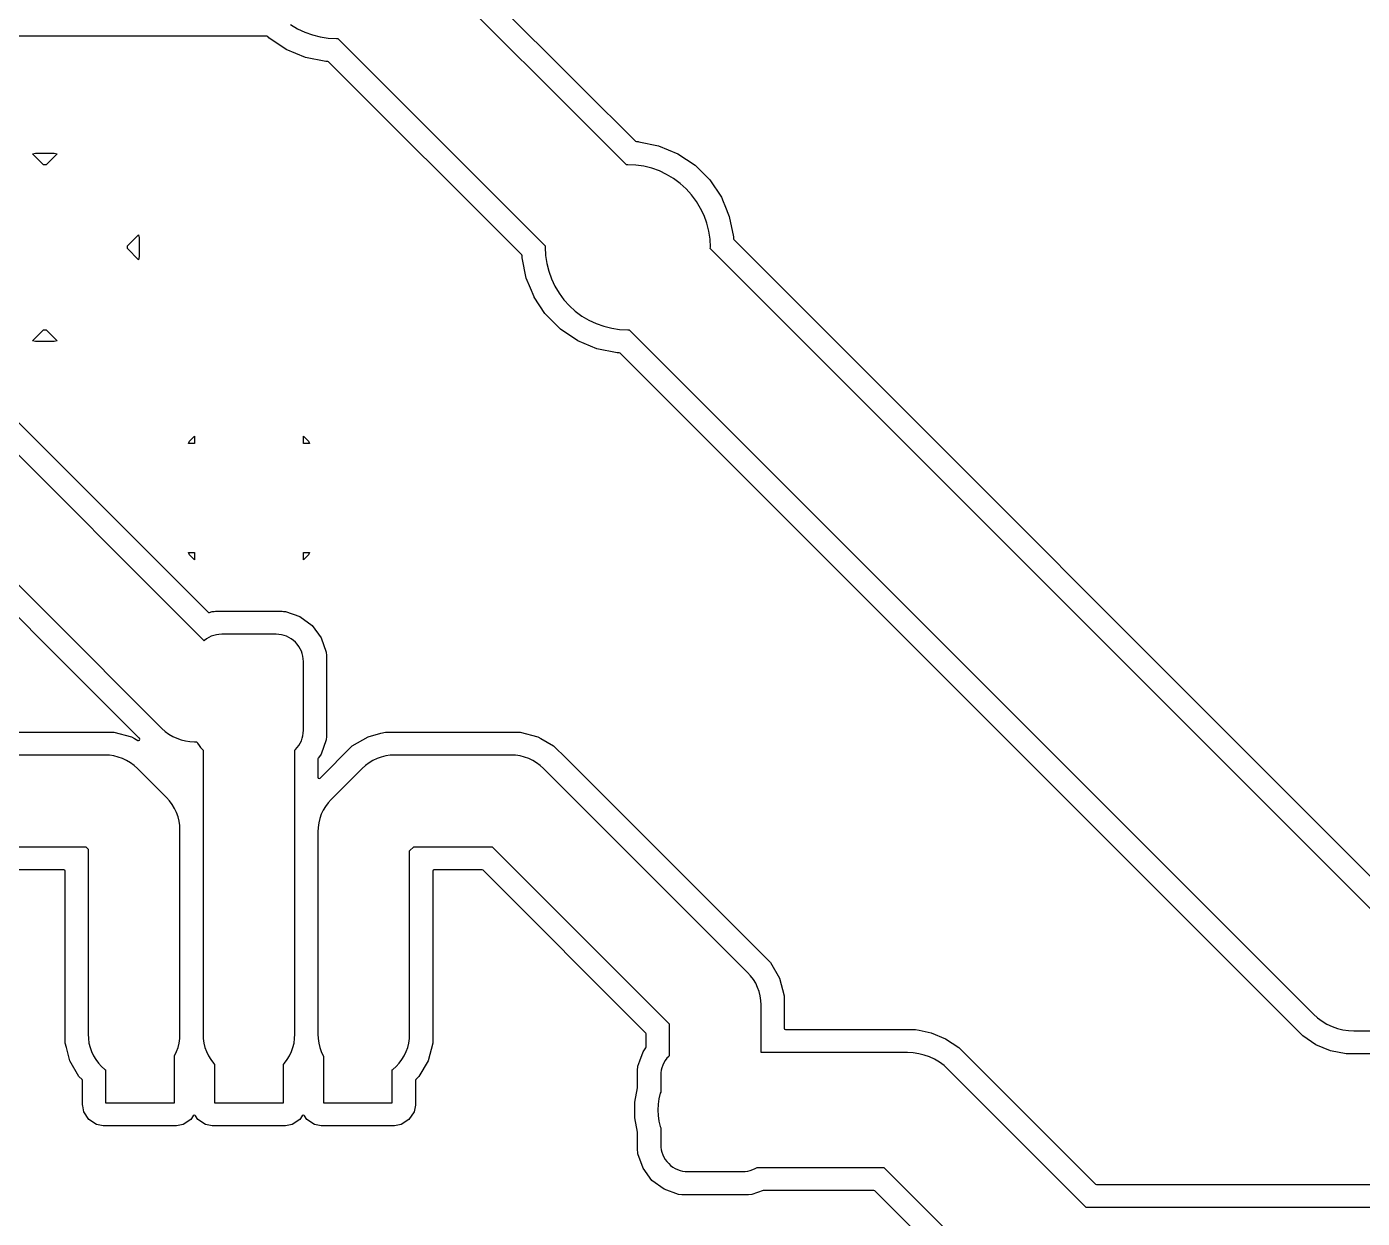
# Model space of a CAD drawing. Header units: metres. Extents: x 44.9 to 117.2, y -105.5 to -49.4.
# Drawn here: x 68.17 to 79.81, y -82.12 to -71.74 of the extents above; entities that cross this region are included whole.
import ezdxf

# ---------------------------------------------------------------- set-up
doc = ezdxf.new("R2010")
doc.units = ezdxf.units.M

msp = doc.modelspace()

# ---------------------------------------------------------------- linework, layer by layer
for points in [[(79.943, -79.49), (74.125, -73.672), (74.125, -73.672), (74.125, -73.672), (74.125, -73.672), (74.125, -73.672), (74.125, -73.672), (74.125, -73.672), (74.125, -73.672), (74.125, -73.672), (74.125, -73.672), (74.125, -73.672), (74.125, -73.672), (74.125, -73.672), (74.125, -73.672), (74.125, -73.672), (74.125, -73.672), (74.125, -73.672), (74.125, -73.672), (74.126, -73.66), (74.123, -73.589), (74.112, -73.52), (74.095, -73.451), (74.071, -73.384), (74.041, -73.321), (74.005, -73.26), (73.963, -73.203), (73.915, -73.151), (73.863, -73.103), (73.806, -73.061), (73.745, -73.025), (73.682, -72.995), (73.615, -72.971), (73.615, -72.971), (73.546, -72.954), (73.477, -72.943), (73.406, -72.94), (73.394, -72.941), (73.394, -72.941), (73.394, -72.941), (73.394, -72.941), (73.394, -72.941), (73.394, -72.941), (73.394, -72.941), (73.394, -72.941), (73.394, -72.941), (73.394, -72.941), (73.394, -72.941), (73.394, -72.941), (73.394, -72.941), (73.394, -72.941), (73.394, -72.941), (73.394, -72.941), (73.394, -72.941), (73.394, -72.941), (71.585, -71.132)], [(72.193, -71.456), (73.013, -72.276), (73.473, -72.736), (73.481, -72.739), (73.497, -72.739), (73.497, -72.739), (73.497, -72.739), (73.497, -72.739), (73.497, -72.739), (73.497, -72.739), (73.502, -72.74), (73.674, -72.775), (73.674, -72.775), (73.674, -72.775), (73.674, -72.775), (73.674, -72.775), (73.674, -72.775), (73.674, -72.775), (73.674, -72.775), (73.842, -72.844), (73.842, -72.844), (73.842, -72.844), (73.842, -72.844), (73.842, -72.844), (73.842, -72.844), (73.993, -72.945), (73.993, -72.945), (73.993, -72.945), (73.993, -72.945), (73.993, -72.945), (73.993, -72.945), (73.993, -72.945), (73.993, -72.945), (74.121, -73.073), (74.121, -73.073), (74.121, -73.073), (74.121, -73.073), (74.121, -73.073), (74.121, -73.073), (74.222, -73.224), (74.222, -73.224), (74.222, -73.224), (74.222, -73.224), (74.222, -73.224), (74.222, -73.224), (74.237, -73.26), (74.251, -73.295), (74.252, -73.296), (74.291, -73.392), (74.291, -73.392), (74.291, -73.392), (74.291, -73.392), (74.291, -73.392), (74.291, -73.392), (74.291, -73.392), (74.291, -73.392), (74.291, -73.392), (74.327, -73.569), (74.327, -73.569), (74.327, -73.569), (74.327, -73.569), (74.327, -73.569), (74.327, -73.569), (74.327, -73.585), (74.33, -73.593), (80.023, -79.286)], [(80.744, -80.691), (79.667, -80.691), (79.667, -80.691), (79.667, -80.691), (79.667, -80.691), (79.667, -80.691), (79.667, -80.691), (79.532, -80.664), (79.532, -80.664), (79.532, -80.664), (79.532, -80.664), (79.532, -80.664), (79.532, -80.664), (79.404, -80.611), (79.404, -80.611), (79.404, -80.611), (79.404, -80.611), (79.404, -80.611), (79.404, -80.611), (79.289, -80.534), (79.289, -80.534), (79.289, -80.534), (79.289, -80.534), (79.289, -80.534), (79.289, -80.534), (73.339, -74.584), (73.331, -74.581), (73.315, -74.581), (73.315, -74.581), (73.315, -74.581), (73.315, -74.581), (73.315, -74.581), (73.315, -74.581), (73.137, -74.545), (73.137, -74.545), (73.137, -74.545), (73.137, -74.545), (73.137, -74.545), (73.137, -74.545), (72.97, -74.476), (72.97, -74.476), (72.97, -74.476), (72.97, -74.476), (72.97, -74.476), (72.97, -74.476), (72.819, -74.375), (72.819, -74.375), (72.819, -74.375), (72.819, -74.375), (72.819, -74.375), (72.819, -74.375), (72.691, -74.247), (72.691, -74.247), (72.691, -74.247), (72.691, -74.247), (72.691, -74.247), (72.691, -74.247), (72.684, -74.236), (72.59, -74.096), (72.59, -74.096), (72.59, -74.096), (72.59, -74.096), (72.59, -74.096), (72.59, -74.096), (72.589, -74.093), (72.557, -74.017), (72.521, -73.928), (72.521, -73.928), (72.521, -73.928), (72.521, -73.928), (72.521, -73.928), (72.521, -73.928), (72.521, -73.928), (72.521, -73.928), (72.521, -73.928), (72.485, -73.751), (72.485, -73.751), (72.485, -73.751), (72.485, -73.751), (72.485, -73.751), (72.485, -73.751), (72.485, -73.735), (72.482, -73.727), (70.799, -72.044), (70.791, -72.041), (70.775, -72.041), (70.775, -72.041), (70.775, -72.041), (70.775, -72.041), (70.775, -72.041), (70.775, -72.041), (70.597, -72.005), (70.597, -72.005), (70.597, -72.005), (70.597, -72.005), (70.597, -72.005), (70.597, -72.005), (70.43, -71.936), (70.43, -71.936), (70.43, -71.936), (70.43, -71.936), (70.43, -71.936), (70.43, -71.936), (70.279, -71.835), (70.279, -71.835), (70.279, -71.835), (70.279, -71.835), (70.279, -71.835), (70.279, -71.835), (70.279, -71.835), (70.268, -71.824), (70.26, -71.821), (63.287, -71.821)], [(70.466, -71.719), (70.527, -71.755), (70.59, -71.785), (70.657, -71.809), (70.657, -71.809), (70.726, -71.826), (70.795, -71.837), (70.866, -71.84), (70.878, -71.839), (70.878, -71.839), (70.878, -71.839), (70.878, -71.839), (70.878, -71.839), (70.878, -71.839), (70.878, -71.839), (70.878, -71.839), (70.878, -71.839), (70.878, -71.839), (70.878, -71.839), (70.878, -71.839), (70.878, -71.839), (70.878, -71.839), (70.878, -71.839), (70.878, -71.839), (70.878, -71.839), (70.878, -71.839), (72.687, -73.648), (72.687, -73.648), (72.687, -73.648), (72.687, -73.648), (72.687, -73.648), (72.687, -73.648), (72.687, -73.648), (72.687, -73.648), (72.687, -73.648), (72.687, -73.648), (72.687, -73.648), (72.687, -73.648), (72.687, -73.648), (72.687, -73.648), (72.687, -73.648), (72.687, -73.648), (72.687, -73.648), (72.687, -73.648), (72.686, -73.66), (72.689, -73.731), (72.7, -73.8), (72.717, -73.869), (72.741, -73.936), (72.771, -73.999), (72.807, -74.06), (72.849, -74.117), (72.897, -74.169), (72.949, -74.217), (73.006, -74.259), (73.067, -74.295), (73.13, -74.325), (73.197, -74.349), (73.197, -74.349), (73.266, -74.366), (73.335, -74.377), (73.406, -74.38), (73.418, -74.379), (73.418, -74.379), (73.418, -74.379), (73.418, -74.379), (73.418, -74.379), (73.418, -74.379), (73.418, -74.379), (73.418, -74.379), (73.418, -74.379), (73.418, -74.379), (73.418, -74.379), (73.418, -74.379), (73.418, -74.379), (73.418, -74.379), (73.418, -74.379), (73.418, -74.379), (73.418, -74.379), (73.418, -74.379), (79.382, -80.344), (79.419, -80.377), (79.458, -80.406), (79.5, -80.431), (79.545, -80.452), (79.591, -80.469), (79.591, -80.469), (79.638, -80.481), (79.687, -80.488), (79.736, -80.49), (80.848, -80.49)], [(68.338, -72.941), (68.326, -72.94), (68.314, -72.941), (68.314, -72.941), (68.314, -72.941), (68.314, -72.941), (68.314, -72.941), (68.314, -72.941), (68.314, -72.941), (68.314, -72.941), (68.314, -72.941), (68.314, -72.941), (68.314, -72.941), (68.314, -72.941), (68.314, -72.941), (68.314, -72.941), (68.314, -72.941), (68.314, -72.941), (68.314, -72.941), (68.314, -72.941), (68.218, -72.845), (68.218, -72.845), (68.218, -72.845), (68.218, -72.845), (68.218, -72.845), (68.218, -72.845), (68.218, -72.845), (68.218, -72.845), (68.218, -72.845), (68.218, -72.845), (68.218, -72.845), (68.218, -72.845), (68.218, -72.845), (68.218, -72.845), (68.218, -72.845), (68.218, -72.845), (68.218, -72.845), (68.218, -72.845), (68.218, -72.845), (68.218, -72.845), (68.218, -72.845), (68.218, -72.845), (68.218, -72.845), (68.218, -72.845), (68.218, -72.845), (68.218, -72.845), (68.218, -72.845), (68.218, -72.845), (68.218, -72.845), (68.218, -72.845), (68.218, -72.845), (68.218, -72.845), (68.218, -72.845), (68.218, -72.845), (68.218, -72.845), (68.218, -72.845), (68.218, -72.845), (68.218, -72.845), (68.218, -72.845), (68.218, -72.845), (68.218, -72.845), (68.218, -72.845), (68.218, -72.845), (68.218, -72.845), (68.218, -72.845), (68.218, -72.845), (68.245, -72.84), (68.245, -72.84), (68.245, -72.84), (68.245, -72.84), (68.245, -72.84), (68.245, -72.84), (68.407, -72.84), (68.407, -72.84), (68.407, -72.84), (68.407, -72.84), (68.407, -72.84), (68.407, -72.84), (68.434, -72.845), (68.434, -72.845), (68.434, -72.845), (68.434, -72.845), (68.434, -72.845), (68.434, -72.845), (68.434, -72.845), (68.434, -72.845), (68.434, -72.845), (68.434, -72.845), (68.434, -72.845), (68.434, -72.845), (68.434, -72.845), (68.434, -72.845), (68.434, -72.845), (68.434, -72.845), (68.434, -72.845), (68.434, -72.845), (68.434, -72.845), (68.434, -72.845), (68.434, -72.845), (68.434, -72.845), (68.434, -72.845), (68.434, -72.845), (68.434, -72.845), (68.434, -72.845), (68.434, -72.845), (68.434, -72.845), (68.434, -72.845), (68.434, -72.845), (68.434, -72.845), (68.434, -72.845), (68.434, -72.845), (68.434, -72.845), (68.434, -72.845), (68.434, -72.845), (68.434, -72.845), (68.434, -72.845), (68.434, -72.845), (68.434, -72.845), (68.434, -72.845), (68.434, -72.845), (68.434, -72.845), (68.434, -72.845), (68.434, -72.845), (68.434, -72.845), (68.338, -72.941), (68.338, -72.941), (68.338, -72.941), (68.338, -72.941), (68.338, -72.941), (68.338, -72.941), (68.338, -72.941), (68.338, -72.941), (68.338, -72.941), (68.338, -72.941), (68.338, -72.941), (68.338, -72.941), (68.338, -72.941), (68.338, -72.941), (68.338, -72.941), (68.338, -72.941), (68.338, -72.941), (68.338, -72.941)], [(69.045, -73.672), (69.046, -73.66), (69.045, -73.648), (69.045, -73.648), (69.045, -73.648), (69.045, -73.648), (69.045, -73.648), (69.045, -73.648), (69.045, -73.648), (69.045, -73.648), (69.045, -73.648), (69.045, -73.648), (69.045, -73.648), (69.045, -73.648), (69.045, -73.648), (69.045, -73.648), (69.045, -73.648), (69.045, -73.648), (69.045, -73.648), (69.045, -73.648), (69.141, -73.552), (69.141, -73.552), (69.141, -73.552), (69.141, -73.552), (69.141, -73.552), (69.141, -73.552), (69.141, -73.552), (69.141, -73.552), (69.141, -73.552), (69.141, -73.552), (69.141, -73.552), (69.141, -73.552), (69.141, -73.552), (69.141, -73.552), (69.141, -73.552), (69.141, -73.552), (69.141, -73.552), (69.141, -73.552), (69.141, -73.552), (69.141, -73.552), (69.141, -73.552), (69.141, -73.552), (69.141, -73.552), (69.141, -73.552), (69.141, -73.552), (69.141, -73.552), (69.141, -73.552), (69.141, -73.552), (69.141, -73.552), (69.141, -73.552), (69.141, -73.552), (69.141, -73.552), (69.141, -73.552), (69.141, -73.552), (69.141, -73.552), (69.141, -73.552), (69.141, -73.552), (69.141, -73.552), (69.141, -73.552), (69.141, -73.552), (69.141, -73.552), (69.141, -73.552), (69.141, -73.552), (69.141, -73.552), (69.141, -73.552), (69.141, -73.552), (69.146, -73.579), (69.146, -73.579), (69.146, -73.579), (69.146, -73.579), (69.146, -73.579), (69.146, -73.579), (69.146, -73.741), (69.146, -73.741), (69.146, -73.741), (69.146, -73.741), (69.146, -73.741), (69.146, -73.741), (69.141, -73.768), (69.141, -73.768), (69.141, -73.768), (69.141, -73.768), (69.141, -73.768), (69.141, -73.768), (69.141, -73.768), (69.141, -73.768), (69.141, -73.768), (69.141, -73.768), (69.141, -73.768), (69.141, -73.768), (69.141, -73.768), (69.141, -73.768), (69.141, -73.768), (69.141, -73.768), (69.141, -73.768), (69.141, -73.768), (69.141, -73.768), (69.141, -73.768), (69.141, -73.768), (69.141, -73.768), (69.141, -73.768), (69.141, -73.768), (69.141, -73.768), (69.141, -73.768), (69.141, -73.768), (69.141, -73.768), (69.141, -73.768), (69.141, -73.768), (69.141, -73.768), (69.141, -73.768), (69.141, -73.768), (69.141, -73.768), (69.141, -73.768), (69.141, -73.768), (69.141, -73.768), (69.141, -73.768), (69.141, -73.768), (69.141, -73.768), (69.141, -73.768), (69.141, -73.768), (69.141, -73.768), (69.141, -73.768), (69.141, -73.768), (69.141, -73.768), (69.045, -73.672), (69.045, -73.672), (69.045, -73.672), (69.045, -73.672), (69.045, -73.672), (69.045, -73.672), (69.045, -73.672), (69.045, -73.672), (69.045, -73.672), (69.045, -73.672), (69.045, -73.672), (69.045, -73.672), (69.045, -73.672), (69.045, -73.672), (69.045, -73.672), (69.045, -73.672), (69.045, -73.672), (69.045, -73.672)], [(68.314, -74.379), (68.326, -74.38), (68.338, -74.379), (68.338, -74.379), (68.338, -74.379), (68.338, -74.379), (68.338, -74.379), (68.338, -74.379), (68.338, -74.379), (68.338, -74.379), (68.338, -74.379), (68.338, -74.379), (68.338, -74.379), (68.338, -74.379), (68.338, -74.379), (68.338, -74.379), (68.338, -74.379), (68.338, -74.379), (68.338, -74.379), (68.338, -74.379), (68.434, -74.475), (68.434, -74.475), (68.434, -74.475), (68.434, -74.475), (68.434, -74.475), (68.434, -74.475), (68.434, -74.475), (68.434, -74.475), (68.434, -74.475), (68.434, -74.475), (68.434, -74.475), (68.434, -74.475), (68.434, -74.475), (68.434, -74.475), (68.434, -74.475), (68.434, -74.475), (68.434, -74.475), (68.434, -74.475), (68.434, -74.475), (68.434, -74.475), (68.434, -74.475), (68.434, -74.475), (68.434, -74.475), (68.434, -74.475), (68.434, -74.475), (68.434, -74.475), (68.434, -74.475), (68.434, -74.475), (68.434, -74.475), (68.434, -74.475), (68.434, -74.475), (68.434, -74.475), (68.434, -74.475), (68.434, -74.475), (68.434, -74.475), (68.434, -74.475), (68.434, -74.475), (68.434, -74.475), (68.434, -74.475), (68.434, -74.475), (68.434, -74.475), (68.434, -74.475), (68.434, -74.475), (68.434, -74.475), (68.434, -74.475), (68.434, -74.475), (68.407, -74.48), (68.407, -74.48), (68.407, -74.48), (68.407, -74.48), (68.407, -74.48), (68.407, -74.48), (68.245, -74.48), (68.245, -74.48), (68.245, -74.48), (68.245, -74.48), (68.245, -74.48), (68.245, -74.48), (68.218, -74.475), (68.218, -74.475), (68.218, -74.475), (68.218, -74.475), (68.218, -74.475), (68.218, -74.475), (68.218, -74.475), (68.218, -74.475), (68.218, -74.475), (68.218, -74.475), (68.218, -74.475), (68.218, -74.475), (68.218, -74.475), (68.218, -74.475), (68.218, -74.475), (68.218, -74.475), (68.218, -74.475), (68.218, -74.475), (68.218, -74.475), (68.218, -74.475), (68.218, -74.475), (68.218, -74.475), (68.218, -74.475), (68.218, -74.475), (68.218, -74.475), (68.218, -74.475), (68.218, -74.475), (68.218, -74.475), (68.218, -74.475), (68.218, -74.475), (68.218, -74.475), (68.218, -74.475), (68.218, -74.475), (68.218, -74.475), (68.218, -74.475), (68.218, -74.475), (68.218, -74.475), (68.218, -74.475), (68.218, -74.475), (68.218, -74.475), (68.218, -74.475), (68.218, -74.475), (68.218, -74.475), (68.218, -74.475), (68.218, -74.475), (68.218, -74.475), (68.314, -74.379), (68.314, -74.379), (68.314, -74.379), (68.314, -74.379), (68.314, -74.379), (68.314, -74.379), (68.314, -74.379), (68.314, -74.379), (68.314, -74.379), (68.314, -74.379), (68.314, -74.379), (68.314, -74.379), (68.314, -74.379), (68.314, -74.379), (68.314, -74.379), (68.314, -74.379), (68.314, -74.379), (68.314, -74.379)], [(67.977, -75.069), (69.228, -76.321), (69.749, -76.841), (69.752, -76.843), (69.76, -76.844), (69.784, -76.835), (69.784, -76.835), (69.784, -76.835), (69.784, -76.835), (69.784, -76.835), (69.784, -76.835), (69.784, -76.835), (69.784, -76.835), (69.784, -76.835), (69.784, -76.835), (69.784, -76.835), (69.784, -76.835), (69.784, -76.835), (69.784, -76.835), (69.784, -76.835), (69.784, -76.835), (69.784, -76.835), (69.784, -76.835), (69.784, -76.835), (69.784, -76.835), (69.8, -76.834), (69.814, -76.832), (69.814, -76.832), (69.814, -76.832), (69.814, -76.832), (70.394, -76.832), (70.394, -76.832), (70.394, -76.832), (70.394, -76.832), (70.406, -76.834), (70.424, -76.835), (70.424, -76.835), (70.424, -76.835), (70.424, -76.835), (70.424, -76.835), (70.424, -76.835), (70.548, -76.879), (70.548, -76.879), (70.548, -76.879), (70.548, -76.879), (70.548, -76.879), (70.548, -76.879), (70.548, -76.879), (70.548, -76.879), (70.655, -76.957), (70.655, -76.957), (70.655, -76.957), (70.655, -76.957), (70.655, -76.957), (70.655, -76.957), (70.655, -76.957), (70.655, -76.957), (70.733, -77.064), (70.733, -77.064), (70.733, -77.064), (70.733, -77.064), (70.733, -77.064), (70.733, -77.064), (70.733, -77.064), (70.733, -77.064), (70.777, -77.188), (70.777, -77.188), (70.777, -77.188), (70.777, -77.188), (70.777, -77.188), (70.777, -77.188), (70.78, -77.218), (70.78, -77.218), (70.78, -77.218), (70.78, -77.218), (70.78, -77.923), (70.78, -77.923), (70.78, -77.923), (70.78, -77.923), (70.777, -77.953), (70.777, -77.953), (70.777, -77.953), (70.777, -77.953), (70.777, -77.953), (70.777, -77.953), (70.733, -78.077), (70.733, -78.077), (70.733, -78.077), (70.733, -78.077), (70.733, -78.077), (70.733, -78.077), (70.733, -78.077), (70.733, -78.077), (70.71, -78.109), (70.707, -78.113), (70.705, -78.12), (70.705, -78.278), (70.708, -78.287), (70.716, -78.29), (70.724, -78.287), (71.005, -78.005), (71.005, -78.005), (71.005, -78.005), (71.005, -78.005), (71.005, -78.005), (71.005, -78.005), (71.005, -78.005), (71.005, -78.005), (71.142, -77.926), (71.142, -77.926), (71.142, -77.926), (71.142, -77.926), (71.142, -77.926), (71.142, -77.926), (71.142, -77.926), (71.142, -77.926), (71.254, -77.896), (71.295, -77.885), (71.295, -77.885), (71.295, -77.885), (71.295, -77.885), (71.295, -77.885), (71.295, -77.885), (71.295, -77.885), (71.295, -77.885), (72.31, -77.885), (72.31, -77.885), (72.31, -77.885), (72.31, -77.885), (72.31, -77.885), (72.469, -77.885), (72.469, -77.885), (72.469, -77.885), (72.469, -77.885), (72.469, -77.885), (72.469, -77.885), (72.469, -77.885), (72.469, -77.885), (72.622, -77.926), (72.622, -77.926), (72.622, -77.926), (72.622, -77.926), (72.622, -77.926), (72.622, -77.926), (72.622, -77.926), (72.622, -77.926), (72.622, -77.926), (72.622, -77.926), (72.622, -77.926), (72.622, -77.926), (72.622, -77.926), (72.622, -77.926), (72.622, -77.926), (72.622, -77.926), (72.622, -77.926), (72.622, -77.926), (72.622, -77.926), (72.622, -77.926), (72.622, -77.926), (72.622, -77.926), (72.622, -77.926), (72.622, -77.926), (72.622, -77.926), (72.622, -77.926), (72.622, -77.926), (72.622, -77.926), (72.622, -77.926), (72.622, -77.926), (72.622, -77.926), (72.622, -77.926), (72.622, -77.926), (72.622, -77.926), (72.622, -77.926), (72.622, -77.926), (72.622, -77.926), (72.622, -77.926), (72.622, -77.926), (72.622, -77.926), (72.622, -77.926), (72.622, -77.926), (72.622, -77.926), (72.622, -77.926), (72.622, -77.926), (72.622, -77.926), (72.622, -77.926), (72.622, -77.926), (72.622, -77.926), (72.622, -77.926), (72.622, -77.926), (72.622, -77.926), (72.622, -77.926), (72.622, -77.926), (72.622, -77.926), (72.622, -77.926), (72.622, -77.926), (72.622, -77.926), (72.622, -77.926), (72.622, -77.926), (72.622, -77.926), (72.648, -77.942), (72.759, -78.005), (72.759, -78.005), (72.759, -78.005), (72.759, -78.005), (72.759, -78.005), (72.759, -78.005), (72.759, -78.005), (72.759, -78.005), (72.871, -78.117), (72.871, -78.117), (72.871, -78.117), (72.871, -78.117), (72.871, -78.117), (72.871, -78.117), (72.871, -78.117), (72.871, -78.117), (72.871, -78.117), (74.649, -79.895), (74.649, -79.895), (74.649, -79.895), (74.649, -79.895), (74.649, -79.895), (74.649, -79.895), (74.649, -79.895), (74.649, -79.895), (74.728, -80.032), (74.728, -80.032), (74.728, -80.032), (74.728, -80.032), (74.728, -80.032), (74.728, -80.032), (74.728, -80.032), (74.728, -80.032), (74.769, -80.185), (74.769, -80.185), (74.769, -80.185), (74.769, -80.185), (74.769, -80.185), (74.769, -80.185), (74.769, -80.185), (74.769, -80.185), (74.769, -80.344), (74.769, -80.344), (74.769, -80.344), (74.769, -80.344), (74.769, -80.344), (74.769, -80.467), (74.772, -80.476), (74.78, -80.479), (75.914, -80.479), (75.914, -80.479), (75.914, -80.479), (75.914, -80.479), (75.914, -80.479), (75.914, -80.479), (75.946, -80.485), (76.05, -80.506), (76.05, -80.506), (76.05, -80.506), (76.05, -80.506), (76.05, -80.506), (76.05, -80.506), (76.177, -80.559), (76.177, -80.559), (76.177, -80.559), (76.177, -80.559), (76.177, -80.559), (76.177, -80.559), (76.292, -80.635), (76.292, -80.635), (76.292, -80.635), (76.292, -80.635), (76.292, -80.635), (76.292, -80.635), (76.292, -80.635), (76.292, -80.635), (76.697, -81.04), (77.049, -81.392), (77.483, -81.826), (77.491, -81.829), (80.744, -81.829)], [(67.331, -75.838), (69.346, -77.853), (69.375, -77.88), (69.407, -77.903), (69.44, -77.923), (69.476, -77.94), (69.513, -77.953), (69.513, -77.953), (69.551, -77.963), (69.59, -77.969), (69.629, -77.971), (69.651, -77.971), (69.651, -77.971), (69.651, -77.971), (69.651, -77.971), (69.651, -77.971), (69.651, -77.971), (69.651, -77.971), (69.651, -77.971), (69.651, -77.971), (69.651, -77.971), (69.651, -77.971), (69.651, -77.971), (69.651, -77.971), (69.651, -77.971), (69.651, -77.971), (69.651, -77.971), (69.651, -77.971), (69.651, -77.971), (69.651, -77.971), (69.651, -77.971), (69.651, -77.971), (69.651, -77.971), (69.651, -77.971), (69.651, -77.971), (69.651, -77.971), (69.651, -77.971), (69.657, -77.982), (69.669, -78.002), (69.683, -78.021), (69.699, -78.038), (69.704, -78.043), (69.704, -78.043), (69.704, -78.043), (69.704, -78.043), (69.704, -78.043), (69.704, -78.043), (69.704, -78.043), (69.704, -78.043), (69.704, -78.043), (69.704, -78.043), (69.704, -78.043), (69.704, -78.043), (69.704, -78.043), (69.704, -78.043), (69.704, -78.043), (69.704, -78.043), (69.704, -78.043), (69.704, -78.043), (69.704, -80.518), (69.706, -80.557), (69.711, -80.596), (69.721, -80.634), (69.734, -80.671), (69.751, -80.707), (69.771, -80.74), (69.795, -80.772), (69.804, -80.782), (69.804, -80.782), (69.804, -80.782), (69.804, -80.782), (69.804, -80.782), (69.804, -80.782), (69.804, -80.782), (69.804, -80.782), (69.804, -80.782), (69.804, -80.782), (69.804, -80.782), (69.804, -80.782), (69.804, -80.782), (69.804, -80.782), (69.804, -80.782), (69.804, -80.782), (69.804, -80.782), (69.804, -80.782), (69.804, -81.118), (70.404, -81.118), (70.404, -80.782), (70.404, -80.782), (70.404, -80.782), (70.404, -80.782), (70.404, -80.782), (70.404, -80.782), (70.404, -80.782), (70.404, -80.782), (70.404, -80.782), (70.404, -80.782), (70.404, -80.782), (70.404, -80.782), (70.404, -80.782), (70.404, -80.782), (70.404, -80.782), (70.404, -80.782), (70.404, -80.782), (70.404, -80.782), (70.413, -80.772), (70.437, -80.74), (70.457, -80.707), (70.474, -80.671), (70.487, -80.634), (70.487, -80.634), (70.497, -80.596), (70.502, -80.557), (70.504, -80.518), (70.504, -78.043), (70.504, -78.043), (70.504, -78.043), (70.504, -78.043), (70.504, -78.043), (70.504, -78.043), (70.504, -78.043), (70.504, -78.043), (70.504, -78.043), (70.504, -78.043), (70.504, -78.043), (70.504, -78.043), (70.504, -78.043), (70.504, -78.043), (70.504, -78.043), (70.504, -78.043), (70.504, -78.043), (70.504, -78.043), (70.509, -78.038), (70.525, -78.021), (70.539, -78.002), (70.551, -77.982), (70.561, -77.961), (70.569, -77.939), (70.569, -77.939), (70.574, -77.917), (70.578, -77.894), (70.579, -77.87), (70.579, -77.271), (70.578, -77.247), (70.574, -77.224), (70.569, -77.202), (70.561, -77.18), (70.551, -77.159), (70.539, -77.139), (70.525, -77.12), (70.509, -77.103), (70.492, -77.087), (70.473, -77.073), (70.453, -77.061), (70.432, -77.051), (70.41, -77.043), (70.41, -77.043), (70.388, -77.038), (70.365, -77.034), (70.341, -77.033), (69.867, -77.033), (69.843, -77.034), (69.82, -77.038), (69.798, -77.043), (69.776, -77.051), (69.755, -77.061), (69.735, -77.073), (69.716, -77.087), (69.713, -77.089), (69.713, -77.089), (69.713, -77.089), (69.713, -77.089), (69.713, -77.089), (69.713, -77.089), (69.713, -77.089), (69.713, -77.089), (69.713, -77.089), (69.713, -77.089), (69.713, -77.089), (69.713, -77.089), (69.713, -77.089), (69.713, -77.089), (69.713, -77.089), (69.713, -77.089), (69.713, -77.089), (69.713, -77.089), (69.713, -77.089), (69.713, -77.089), (69.713, -77.089), (69.713, -77.089), (69.713, -77.089), (69.713, -77.089), (69.713, -77.089), (69.713, -77.089), (69.713, -77.089), (69.713, -77.089), (69.713, -77.089), (69.713, -77.089), (69.713, -77.089), (69.713, -77.089), (69.713, -77.089), (69.713, -77.089), (67.779, -75.155)], [(69.576, -75.371), (69.586, -75.349), (69.586, -75.349), (69.586, -75.349), (69.586, -75.349), (69.586, -75.349), (69.586, -75.349), (69.586, -75.349), (69.586, -75.349), (69.586, -75.349), (69.586, -75.349), (69.629, -75.306), (69.629, -75.306), (69.629, -75.306), (69.629, -75.306), (69.629, -75.306), (69.629, -75.306), (69.629, -75.306), (69.629, -75.306), (69.629, -75.306), (69.629, -75.306), (69.629, -75.306), (69.629, -75.306), (69.629, -75.306), (69.629, -75.306), (69.629, -75.306), (69.629, -75.306), (69.629, -75.306), (69.629, -75.306), (69.629, -75.306), (69.629, -75.306), (69.629, -75.306), (69.629, -75.306), (69.629, -75.306), (69.629, -75.306), (69.629, -75.306), (69.629, -75.306), (69.629, -75.306), (69.629, -75.306), (69.629, -75.306), (69.629, -75.306), (69.629, -75.306), (69.629, -75.306), (69.629, -75.306), (69.629, -75.306), (69.629, -75.306), (69.629, -75.306), (69.629, -75.306), (69.629, -75.306), (69.629, -75.306), (69.629, -75.306), (69.629, -75.306), (69.629, -75.306), (69.629, -75.306), (69.629, -75.306), (69.629, -75.306), (69.629, -75.306), (69.629, -75.306), (69.629, -75.306), (69.629, -75.306), (69.629, -75.306), (69.629, -75.371), (69.629, -75.371), (69.629, -75.371), (69.629, -75.371), (69.629, -75.371), (69.629, -75.371), (69.629, -75.371), (69.629, -75.371), (69.629, -75.371), (69.629, -75.371), (69.629, -75.371), (69.629, -75.371), (69.629, -75.371), (69.629, -75.371), (69.629, -75.371), (69.629, -75.371), (69.629, -75.371), (69.629, -75.371), (69.629, -75.371), (69.629, -75.371), (69.629, -75.371), (69.629, -75.371), (69.629, -75.371), (69.629, -75.371), (69.629, -75.371), (69.629, -75.371), (69.629, -75.371), (69.629, -75.371), (69.629, -75.371), (69.629, -75.371), (69.629, -75.371), (69.629, -75.371), (69.629, -75.371), (69.629, -75.371), (69.629, -75.371), (69.629, -75.371), (69.576, -75.371), (69.576, -75.371), (69.576, -75.371), (69.576, -75.371), (69.576, -75.371), (69.576, -75.371), (69.576, -75.371), (69.576, -75.371), (69.576, -75.371), (69.576, -75.371), (69.576, -75.371), (69.576, -75.371), (69.576, -75.371), (69.576, -75.371), (69.576, -75.371), (69.576, -75.371), (69.576, -75.371), (69.576, -75.371), (69.576, -75.371), (69.576, -75.371), (69.576, -75.371), (69.576, -75.371), (69.576, -75.371), (69.576, -75.371), (69.576, -75.371), (69.576, -75.371), (69.576, -75.371), (69.576, -75.371), (69.576, -75.371), (69.576, -75.371), (69.576, -75.371), (69.576, -75.371), (69.576, -75.371), (69.576, -75.371), (69.576, -75.371), (69.576, -75.371), (69.576, -75.371), (69.576, -75.371), (69.576, -75.371), (69.576, -75.371), (69.576, -75.371), (69.576, -75.371)], [(70.579, -75.371), (70.579, -75.306), (70.579, -75.306), (70.579, -75.306), (70.579, -75.306), (70.579, -75.306), (70.579, -75.306), (70.579, -75.306), (70.579, -75.306), (70.579, -75.306), (70.579, -75.306), (70.579, -75.306), (70.579, -75.306), (70.579, -75.306), (70.579, -75.306), (70.579, -75.306), (70.579, -75.306), (70.579, -75.306), (70.579, -75.306), (70.579, -75.306), (70.579, -75.306), (70.579, -75.306), (70.579, -75.306), (70.579, -75.306), (70.579, -75.306), (70.579, -75.306), (70.579, -75.306), (70.579, -75.306), (70.579, -75.306), (70.579, -75.306), (70.579, -75.306), (70.579, -75.306), (70.579, -75.306), (70.579, -75.306), (70.579, -75.306), (70.579, -75.306), (70.579, -75.306), (70.579, -75.306), (70.579, -75.306), (70.579, -75.306), (70.579, -75.306), (70.579, -75.306), (70.579, -75.306), (70.579, -75.306), (70.579, -75.306), (70.579, -75.306), (70.579, -75.306), (70.579, -75.306), (70.579, -75.306), (70.579, -75.306), (70.579, -75.306), (70.622, -75.349), (70.622, -75.349), (70.622, -75.349), (70.622, -75.349), (70.622, -75.349), (70.622, -75.349), (70.622, -75.349), (70.622, -75.349), (70.622, -75.349), (70.622, -75.349), (70.632, -75.371), (70.632, -75.371), (70.632, -75.371), (70.632, -75.371), (70.632, -75.371), (70.632, -75.371), (70.632, -75.371), (70.632, -75.371), (70.632, -75.371), (70.632, -75.371), (70.632, -75.371), (70.632, -75.371), (70.632, -75.371), (70.632, -75.371), (70.632, -75.371), (70.632, -75.371), (70.632, -75.371), (70.632, -75.371), (70.632, -75.371), (70.632, -75.371), (70.632, -75.371), (70.632, -75.371), (70.632, -75.371), (70.632, -75.371), (70.632, -75.371), (70.632, -75.371), (70.632, -75.371), (70.632, -75.371), (70.632, -75.371), (70.632, -75.371), (70.632, -75.371), (70.632, -75.371), (70.632, -75.371), (70.632, -75.371), (70.632, -75.371), (70.632, -75.371), (70.632, -75.371), (70.632, -75.371), (70.632, -75.371), (70.632, -75.371), (70.632, -75.371), (70.632, -75.371), (70.579, -75.371), (70.579, -75.371), (70.579, -75.371), (70.579, -75.371), (70.579, -75.371), (70.579, -75.371), (70.579, -75.371), (70.579, -75.371), (70.579, -75.371), (70.579, -75.371), (70.579, -75.371), (70.579, -75.371), (70.579, -75.371), (70.579, -75.371), (70.579, -75.371), (70.579, -75.371), (70.579, -75.371), (70.579, -75.371), (70.579, -75.371), (70.579, -75.371), (70.579, -75.371), (70.579, -75.371), (70.579, -75.371), (70.579, -75.371), (70.579, -75.371), (70.579, -75.371), (70.579, -75.371), (70.579, -75.371), (70.579, -75.371), (70.579, -75.371), (70.579, -75.371), (70.579, -75.371), (70.579, -75.371), (70.579, -75.371), (70.579, -75.371), (70.579, -75.371)], [(68.077, -77.885), (68.769, -77.885), (68.769, -77.885), (68.769, -77.885), (68.769, -77.885), (68.769, -77.885), (68.928, -77.885), (68.928, -77.885), (68.928, -77.885), (68.928, -77.885), (68.928, -77.885), (68.928, -77.885), (68.928, -77.885), (68.928, -77.885), (69.081, -77.926), (69.081, -77.926), (69.081, -77.926), (69.081, -77.926), (69.081, -77.926), (69.081, -77.926), (69.081, -77.926), (69.081, -77.926), (69.081, -77.926), (69.081, -77.926), (69.081, -77.926), (69.081, -77.926), (69.081, -77.926), (69.081, -77.926), (69.081, -77.926), (69.081, -77.926), (69.081, -77.926), (69.081, -77.926), (69.081, -77.926), (69.081, -77.926), (69.081, -77.926), (69.081, -77.926), (69.081, -77.926), (69.081, -77.926), (69.081, -77.926), (69.081, -77.926), (69.081, -77.926), (69.081, -77.926), (69.081, -77.926), (69.081, -77.926), (69.081, -77.926), (69.081, -77.926), (69.081, -77.926), (69.081, -77.926), (69.081, -77.926), (69.081, -77.926), (69.081, -77.926), (69.081, -77.926), (69.081, -77.926), (69.081, -77.926), (69.081, -77.926), (69.081, -77.926), (69.081, -77.926), (69.081, -77.926), (69.081, -77.926), (69.081, -77.926), (69.081, -77.926), (69.081, -77.926), (69.081, -77.926), (69.081, -77.926), (69.081, -77.926), (69.081, -77.926), (69.081, -77.926), (69.081, -77.926), (69.081, -77.926), (69.081, -77.926), (69.081, -77.926), (69.081, -77.926), (69.081, -77.926), (69.081, -77.926), (69.081, -77.926), (69.107, -77.942), (69.135, -77.958), (69.141, -77.959), (69.149, -77.956), (69.152, -77.948), (69.149, -77.94), (69.148, -77.939), (69.148, -77.939), (69.148, -77.939), (69.148, -77.939), (69.148, -77.939), (69.148, -77.939), (69.148, -77.939), (67.251, -76.042)], [(69.576, -76.321), (69.629, -76.321), (69.629, -76.321), (69.629, -76.321), (69.629, -76.321), (69.629, -76.321), (69.629, -76.321), (69.629, -76.321), (69.629, -76.321), (69.629, -76.321), (69.629, -76.321), (69.629, -76.321), (69.629, -76.321), (69.629, -76.321), (69.629, -76.321), (69.629, -76.321), (69.629, -76.321), (69.629, -76.321), (69.629, -76.321), (69.629, -76.321), (69.629, -76.321), (69.629, -76.321), (69.629, -76.321), (69.629, -76.321), (69.629, -76.321), (69.629, -76.321), (69.629, -76.321), (69.629, -76.321), (69.629, -76.321), (69.629, -76.321), (69.629, -76.321), (69.629, -76.321), (69.629, -76.321), (69.629, -76.321), (69.629, -76.321), (69.629, -76.321), (69.629, -76.321), (69.629, -76.385), (69.629, -76.385), (69.629, -76.385), (69.629, -76.385), (69.629, -76.385), (69.629, -76.385), (69.629, -76.385), (69.629, -76.385), (69.629, -76.385), (69.629, -76.385), (69.629, -76.385), (69.629, -76.385), (69.629, -76.385), (69.629, -76.385), (69.629, -76.385), (69.629, -76.385), (69.629, -76.385), (69.629, -76.385), (69.629, -76.385), (69.629, -76.385), (69.629, -76.385), (69.629, -76.385), (69.629, -76.385), (69.629, -76.385), (69.629, -76.385), (69.629, -76.385), (69.629, -76.385), (69.629, -76.385), (69.629, -76.385), (69.629, -76.385), (69.629, -76.385), (69.629, -76.385), (69.629, -76.385), (69.629, -76.385), (69.629, -76.385), (69.629, -76.385), (69.629, -76.385), (69.629, -76.385), (69.629, -76.385), (69.629, -76.385), (69.629, -76.385), (69.629, -76.385), (69.629, -76.385), (69.629, -76.385), (69.629, -76.385), (69.629, -76.385), (69.629, -76.385), (69.629, -76.385), (69.629, -76.385), (69.629, -76.385), (69.586, -76.342), (69.586, -76.342), (69.586, -76.342), (69.586, -76.342), (69.586, -76.342), (69.586, -76.342), (69.586, -76.342), (69.586, -76.342), (69.586, -76.342), (69.586, -76.342), (69.576, -76.321), (69.576, -76.321), (69.576, -76.321), (69.576, -76.321), (69.576, -76.321), (69.576, -76.321), (69.576, -76.321), (69.576, -76.321), (69.576, -76.321), (69.576, -76.321), (69.576, -76.321), (69.576, -76.321), (69.576, -76.321), (69.576, -76.321), (69.576, -76.321), (69.576, -76.321), (69.576, -76.321), (69.576, -76.321), (69.576, -76.321), (69.576, -76.321), (69.576, -76.321), (69.576, -76.321), (69.576, -76.321), (69.576, -76.321), (69.576, -76.321), (69.576, -76.321), (69.576, -76.321), (69.576, -76.321), (69.576, -76.321), (69.576, -76.321), (69.576, -76.321), (69.576, -76.321), (69.576, -76.321), (69.576, -76.321), (69.576, -76.321), (69.576, -76.321), (69.576, -76.321), (69.576, -76.321), (69.576, -76.321), (69.576, -76.321), (69.576, -76.321), (69.576, -76.321)], [(70.579, -76.321), (70.579, -76.321), (70.579, -76.321), (70.579, -76.321), (70.579, -76.321), (70.579, -76.321), (70.579, -76.321), (70.579, -76.321), (70.579, -76.321), (70.579, -76.321), (70.579, -76.321), (70.579, -76.321), (70.579, -76.321), (70.579, -76.321), (70.579, -76.321), (70.579, -76.321), (70.579, -76.321), (70.579, -76.321), (70.579, -76.321), (70.632, -76.321), (70.632, -76.321), (70.632, -76.321), (70.632, -76.321), (70.632, -76.321), (70.632, -76.321), (70.632, -76.321), (70.632, -76.321), (70.632, -76.321), (70.632, -76.321), (70.632, -76.321), (70.632, -76.321), (70.632, -76.321), (70.632, -76.321), (70.632, -76.321), (70.632, -76.321), (70.632, -76.321), (70.632, -76.321), (70.632, -76.321), (70.632, -76.321), (70.632, -76.321), (70.632, -76.321), (70.632, -76.321), (70.632, -76.321), (70.632, -76.321), (70.632, -76.321), (70.632, -76.321), (70.632, -76.321), (70.632, -76.321), (70.632, -76.321), (70.632, -76.321), (70.632, -76.321), (70.632, -76.321), (70.632, -76.321), (70.632, -76.321), (70.632, -76.321), (70.632, -76.321), (70.632, -76.321), (70.632, -76.321), (70.632, -76.321), (70.632, -76.321), (70.632, -76.321), (70.622, -76.342), (70.622, -76.342), (70.622, -76.342), (70.622, -76.342), (70.622, -76.342), (70.622, -76.342), (70.622, -76.342), (70.622, -76.342), (70.622, -76.342), (70.622, -76.342), (70.579, -76.385), (70.579, -76.385), (70.579, -76.385), (70.579, -76.385), (70.579, -76.385), (70.579, -76.385), (70.579, -76.385), (70.579, -76.385), (70.579, -76.385), (70.579, -76.385), (70.579, -76.385), (70.579, -76.385), (70.579, -76.385), (70.579, -76.385), (70.579, -76.385), (70.579, -76.385), (70.579, -76.385), (70.579, -76.385), (70.579, -76.385), (70.579, -76.385), (70.579, -76.385), (70.579, -76.385), (70.579, -76.385), (70.579, -76.385), (70.579, -76.385), (70.579, -76.385), (70.579, -76.385), (70.579, -76.385), (70.579, -76.385), (70.579, -76.385), (70.579, -76.385), (70.579, -76.385), (70.579, -76.385), (70.579, -76.385), (70.579, -76.385), (70.579, -76.385), (70.579, -76.385), (70.579, -76.385), (70.579, -76.385), (70.579, -76.385), (70.579, -76.385), (70.579, -76.385), (70.579, -76.385), (70.579, -76.385), (70.579, -76.385), (70.579, -76.385), (70.579, -76.385), (70.579, -76.385), (70.579, -76.385), (70.579, -76.385), (70.579, -76.321), (70.579, -76.321), (70.579, -76.321), (70.579, -76.321), (70.579, -76.321), (70.579, -76.321), (70.579, -76.321), (70.579, -76.321), (70.579, -76.321), (70.579, -76.321), (70.579, -76.321), (70.579, -76.321), (70.579, -76.321), (70.579, -76.321), (70.579, -76.321), (70.579, -76.321), (70.579, -76.321), (70.579, -76.321)], [(67.894, -78.886), (68.683, -78.886), (68.683, -78.886), (68.683, -78.886), (68.683, -78.886), (68.683, -78.886), (68.683, -78.886), (68.683, -78.886), (68.683, -78.886), (68.683, -78.886), (68.683, -78.886), (68.683, -78.886), (68.683, -78.886), (68.683, -78.886), (68.683, -78.886), (68.683, -78.886), (68.683, -78.886), (68.683, -78.886), (68.683, -78.886), (68.703, -78.906), (68.703, -78.906), (68.703, -78.906), (68.703, -78.906), (68.703, -78.906), (68.703, -78.906), (68.703, -78.906), (68.703, -78.906), (68.703, -78.906), (68.703, -78.906), (68.703, -78.906), (68.703, -78.906), (68.703, -78.906), (68.703, -78.906), (68.703, -78.906), (68.703, -78.906), (68.703, -78.906), (68.703, -78.906), (68.703, -80.518), (68.705, -80.557), (68.71, -80.596), (68.72, -80.634), (68.733, -80.671), (68.75, -80.707), (68.77, -80.74), (68.794, -80.772), (68.82, -80.801), (68.849, -80.827), (68.854, -80.831), (68.854, -80.831), (68.854, -80.831), (68.854, -80.831), (68.854, -80.831), (68.854, -80.831), (68.854, -80.831), (68.854, -80.831), (68.854, -80.831), (68.854, -80.831), (68.854, -80.831), (68.854, -80.831), (68.854, -80.831), (68.854, -80.831), (68.854, -80.831), (68.854, -80.831), (68.854, -80.831), (68.854, -80.831), (68.854, -80.831), (68.854, -80.831), (68.854, -80.831), (68.854, -80.831), (68.854, -81.118), (69.454, -81.118), (69.454, -80.71), (69.454, -80.71), (69.454, -80.71), (69.454, -80.71), (69.454, -80.71), (69.454, -80.71), (69.454, -80.71), (69.454, -80.71), (69.454, -80.71), (69.454, -80.71), (69.454, -80.71), (69.454, -80.71), (69.454, -80.71), (69.454, -80.71), (69.456, -80.707), (69.473, -80.671), (69.486, -80.634), (69.486, -80.634), (69.496, -80.596), (69.501, -80.557), (69.503, -80.518), (69.503, -78.74), (69.501, -78.701), (69.496, -78.662), (69.486, -78.624), (69.473, -78.587), (69.456, -78.551), (69.436, -78.518), (69.412, -78.486), (69.386, -78.457), (69.132, -78.203), (69.103, -78.177), (69.071, -78.153), (69.038, -78.133), (69.002, -78.116), (68.965, -78.103), (68.965, -78.103), (68.927, -78.093), (68.888, -78.088), (68.849, -78.086), (67.894, -78.086)], [(80.848, -82.03), (77.403, -82.03), (77.403, -82.03), (77.403, -82.03), (77.403, -82.03), (77.403, -82.03), (77.403, -82.03), (77.403, -82.03), (77.403, -82.03), (77.403, -82.03), (77.403, -82.03), (77.403, -82.03), (77.403, -82.03), (77.403, -82.03), (77.403, -82.03), (77.403, -82.03), (77.403, -82.03), (77.403, -82.03), (77.403, -82.03), (76.199, -80.826), (76.163, -80.793), (76.123, -80.764), (76.081, -80.738), (76.037, -80.717), (75.991, -80.701), (75.991, -80.701), (75.943, -80.689), (75.895, -80.682), (75.845, -80.679), (74.568, -80.679), (74.568, -80.679), (74.568, -80.679), (74.568, -80.679), (74.568, -80.679), (74.568, -80.679), (74.568, -80.679), (74.568, -80.679), (74.568, -80.679), (74.568, -80.679), (74.568, -80.679), (74.568, -80.679), (74.568, -80.679), (74.568, -80.679), (74.568, -80.679), (74.568, -80.679), (74.568, -80.679), (74.568, -80.679), (74.568, -80.679), (74.568, -80.679), (74.568, -80.679), (74.568, -80.679), (74.568, -80.679), (74.568, -80.679), (74.568, -80.679), (74.568, -80.679), (74.568, -80.679), (74.568, -80.679), (74.568, -80.679), (74.568, -80.679), (74.568, -80.679), (74.568, -80.679), (74.568, -80.679), (74.568, -80.679), (74.568, -80.264), (74.566, -80.225), (74.561, -80.186), (74.551, -80.148), (74.538, -80.111), (74.521, -80.075), (74.501, -80.042), (74.477, -80.01), (74.451, -79.981), (72.673, -78.203), (72.644, -78.177), (72.612, -78.153), (72.579, -78.133), (72.543, -78.116), (72.506, -78.103), (72.506, -78.103), (72.468, -78.093), (72.429, -78.088), (72.39, -78.086), (71.374, -78.086), (71.335, -78.088), (71.296, -78.093), (71.258, -78.103), (71.221, -78.116), (71.185, -78.133), (71.152, -78.153), (71.12, -78.177), (71.091, -78.203), (70.822, -78.472), (70.796, -78.501), (70.772, -78.533), (70.752, -78.566), (70.735, -78.602), (70.722, -78.639), (70.722, -78.639), (70.712, -78.677), (70.707, -78.716), (70.705, -78.755)], [(70.705, -78.755), (70.705, -80.518), (70.707, -80.557), (70.712, -80.596), (70.722, -80.634), (70.735, -80.671), (70.752, -80.707), (70.754, -80.71), (70.754, -80.71), (70.754, -80.71), (70.754, -80.71), (70.754, -80.71), (70.754, -80.71), (70.754, -80.71), (70.754, -80.71), (70.754, -80.71), (70.754, -80.71), (70.754, -80.71), (70.754, -80.71), (70.754, -80.71), (70.754, -80.71), (70.754, -81.118), (71.354, -81.118), (71.354, -80.831), (71.354, -80.831), (71.354, -80.831), (71.354, -80.831), (71.354, -80.831), (71.354, -80.831), (71.354, -80.831), (71.354, -80.831), (71.354, -80.831), (71.354, -80.831), (71.354, -80.831), (71.354, -80.831), (71.354, -80.831), (71.354, -80.831), (71.354, -80.831), (71.354, -80.831), (71.354, -80.831), (71.354, -80.831), (71.354, -80.831), (71.354, -80.831), (71.354, -80.831), (71.354, -80.831), (71.359, -80.827), (71.388, -80.801), (71.414, -80.772), (71.438, -80.74), (71.458, -80.707), (71.475, -80.671), (71.488, -80.634), (71.488, -80.634), (71.498, -80.596), (71.503, -80.557), (71.505, -80.518), (71.505, -78.921), (71.505, -78.921), (71.505, -78.921), (71.505, -78.921), (71.505, -78.921), (71.505, -78.921), (71.505, -78.921), (71.505, -78.921), (71.505, -78.921), (71.505, -78.921), (71.505, -78.921), (71.505, -78.921), (71.505, -78.921), (71.505, -78.921), (71.505, -78.921), (71.505, -78.921), (71.505, -78.921), (71.505, -78.921), (71.54, -78.886), (71.54, -78.886), (71.54, -78.886), (71.54, -78.886), (71.54, -78.886), (71.54, -78.886), (71.54, -78.886), (71.54, -78.886), (71.54, -78.886), (71.54, -78.886), (71.54, -78.886), (71.54, -78.886), (71.54, -78.886), (71.54, -78.886), (71.54, -78.886), (71.54, -78.886), (71.54, -78.886), (71.54, -78.886), (72.224, -78.886), (72.224, -78.886), (72.224, -78.886), (72.224, -78.886), (72.224, -78.886), (72.224, -78.886), (72.224, -78.886), (72.224, -78.886), (72.224, -78.886), (72.224, -78.886), (72.224, -78.886), (72.224, -78.886), (72.224, -78.886), (72.224, -78.886), (72.224, -78.886), (72.224, -78.886), (72.224, -78.886), (72.224, -78.886), (73.768, -80.43), (73.768, -80.43), (73.768, -80.43), (73.768, -80.43), (73.768, -80.43), (73.768, -80.43), (73.768, -80.43), (73.768, -80.43), (73.768, -80.43), (73.768, -80.43), (73.768, -80.43), (73.768, -80.43), (73.768, -80.43), (73.768, -80.43), (73.768, -80.43), (73.768, -80.43), (73.768, -80.43), (73.768, -80.43), (73.768, -80.707), (73.768, -80.707), (73.768, -80.707), (73.768, -80.707), (73.768, -80.707), (73.768, -80.707), (73.768, -80.707), (73.768, -80.707), (73.768, -80.707), (73.768, -80.707), (73.768, -80.707), (73.768, -80.707), (73.768, -80.707), (73.768, -80.707), (73.768, -80.707), (73.768, -80.707), (73.768, -80.707), (73.768, -80.707), (73.763, -80.712), (73.747, -80.729), (73.733, -80.748), (73.721, -80.768), (73.711, -80.789), (73.703, -80.811), (73.703, -80.811), (73.698, -80.833), (73.694, -80.856), (73.693, -80.88), (73.693, -81.024), (73.693, -81.024), (73.693, -81.024), (73.693, -81.024), (73.693, -81.024), (73.693, -81.024), (73.693, -81.024), (73.693, -81.024), (73.689, -81.034), (73.689, -81.034), (73.677, -81.082), (73.67, -81.13), (73.668, -81.18), (73.67, -81.229), (73.677, -81.277), (73.689, -81.325), (73.693, -81.335), (73.693, -81.335), (73.693, -81.335), (73.693, -81.335), (73.693, -81.335), (73.693, -81.335), (73.693, -81.335), (73.693, -81.335), (73.693, -81.479), (73.694, -81.503), (73.698, -81.526), (73.703, -81.548), (73.711, -81.57), (73.721, -81.591), (73.733, -81.611), (73.747, -81.63), (73.763, -81.647), (73.78, -81.663), (73.799, -81.677), (73.819, -81.689), (73.84, -81.699), (73.862, -81.707), (73.862, -81.707), (73.884, -81.712), (73.907, -81.716), (73.931, -81.717), (74.405, -81.717), (74.429, -81.716), (74.452, -81.712), (74.474, -81.707), (74.496, -81.699), (74.517, -81.689), (74.533, -81.68), (74.533, -81.68), (74.533, -81.68), (74.533, -81.68), (74.533, -81.68), (74.533, -81.68), (74.533, -81.68), (74.533, -81.68), (74.533, -81.68), (74.533, -81.68), (74.533, -81.68), (74.533, -81.68), (74.533, -81.68), (74.533, -81.68), (75.638, -81.68), (75.638, -81.68), (75.638, -81.68), (75.638, -81.68), (75.638, -81.68), (75.638, -81.68), (75.638, -81.68), (75.638, -81.68), (75.638, -81.68), (75.638, -81.68), (75.638, -81.68), (75.638, -81.68), (75.638, -81.68), (75.638, -81.68), (75.638, -81.68), (75.638, -81.68), (75.638, -81.68), (75.638, -81.68), (76.842, -82.884)], [(76.058, -82.383), (75.559, -81.883), (75.551, -81.88), (74.589, -81.88), (74.585, -81.881), (74.488, -81.915), (74.488, -81.915), (74.488, -81.915), (74.488, -81.915), (74.488, -81.915), (74.488, -81.915), (74.458, -81.918), (74.458, -81.918), (74.458, -81.918), (74.458, -81.918), (73.878, -81.918), (73.878, -81.918), (73.878, -81.918), (73.878, -81.918), (73.848, -81.915), (73.848, -81.915), (73.848, -81.915), (73.848, -81.915), (73.848, -81.915), (73.848, -81.915), (73.724, -81.871), (73.724, -81.871), (73.724, -81.871), (73.724, -81.871), (73.724, -81.871), (73.724, -81.871), (73.724, -81.871), (73.724, -81.871), (73.617, -81.793), (73.617, -81.793), (73.617, -81.793), (73.617, -81.793), (73.617, -81.793), (73.617, -81.793), (73.617, -81.793), (73.617, -81.793), (73.539, -81.686), (73.539, -81.686), (73.539, -81.686), (73.539, -81.686), (73.539, -81.686), (73.539, -81.686), (73.539, -81.686), (73.539, -81.686), (73.495, -81.562), (73.495, -81.562), (73.495, -81.562), (73.495, -81.562), (73.495, -81.562), (73.495, -81.562), (73.494, -81.544), (73.492, -81.532), (73.492, -81.532), (73.492, -81.532), (73.492, -81.532), (73.492, -81.375), (73.492, -81.373), (73.467, -81.248), (73.467, -81.248), (73.467, -81.248), (73.467, -81.248), (73.467, -81.248), (73.467, -81.248), (73.467, -81.111), (73.467, -81.111), (73.467, -81.111), (73.467, -81.111), (73.467, -81.111), (73.467, -81.111), (73.492, -80.986), (73.492, -80.984), (73.492, -80.827), (73.492, -80.827), (73.492, -80.827), (73.492, -80.827), (73.494, -80.806), (73.495, -80.797), (73.495, -80.797), (73.495, -80.797), (73.495, -80.797), (73.495, -80.797), (73.495, -80.797), (73.512, -80.75), (73.539, -80.673), (73.539, -80.673), (73.539, -80.673), (73.539, -80.673), (73.539, -80.673), (73.539, -80.673), (73.539, -80.673), (73.539, -80.673), (73.565, -80.637), (73.567, -80.63), (73.567, -80.517), (73.564, -80.509), (72.145, -79.09), (72.137, -79.087), (71.717, -79.087), (71.709, -79.09), (71.706, -79.098), (71.706, -80.597), (71.706, -80.597), (71.706, -80.597), (71.706, -80.597), (71.706, -80.597), (71.706, -80.597), (71.706, -80.597), (71.706, -80.597), (71.665, -80.75), (71.665, -80.75), (71.665, -80.75), (71.665, -80.75), (71.665, -80.75), (71.665, -80.75), (71.665, -80.75), (71.665, -80.75), (71.586, -80.887), (71.586, -80.887), (71.586, -80.887), (71.586, -80.887), (71.586, -80.887), (71.586, -80.887), (71.586, -80.887), (71.586, -80.887), (71.558, -80.914), (71.555, -80.923), (71.555, -81.138), (71.555, -81.138), (71.555, -81.138), (71.555, -81.138), (71.555, -81.138), (71.555, -81.138), (71.543, -81.196), (71.543, -81.196), (71.543, -81.196), (71.543, -81.196), (71.543, -81.196), (71.543, -81.196), (71.543, -81.196), (71.543, -81.196), (71.543, -81.196), (71.543, -81.196), (71.499, -81.263), (71.499, -81.263), (71.499, -81.263), (71.499, -81.263), (71.499, -81.263), (71.499, -81.263), (71.499, -81.263), (71.499, -81.263), (71.499, -81.263), (71.499, -81.263), (71.432, -81.307), (71.432, -81.307), (71.432, -81.307), (71.432, -81.307), (71.432, -81.307), (71.432, -81.307), (71.432, -81.307), (71.432, -81.307), (71.432, -81.307), (71.432, -81.307), (71.374, -81.319), (71.374, -81.319), (71.374, -81.319), (71.374, -81.319), (71.374, -81.319), (71.374, -81.319), (70.734, -81.319), (70.734, -81.319), (70.734, -81.319), (70.734, -81.319), (70.734, -81.319), (70.734, -81.319), (70.676, -81.307), (70.676, -81.307), (70.676, -81.307), (70.676, -81.307), (70.676, -81.307), (70.676, -81.307), (70.676, -81.307), (70.676, -81.307), (70.676, -81.307), (70.676, -81.307), (70.609, -81.263), (70.609, -81.263), (70.609, -81.263), (70.609, -81.263), (70.609, -81.263), (70.609, -81.263), (70.609, -81.263), (70.609, -81.263), (70.609, -81.263), (70.609, -81.263), (70.609, -81.263), (70.609, -81.263), (70.589, -81.231), (70.585, -81.228), (70.577, -81.226), (70.569, -81.231), (70.549, -81.263), (70.549, -81.263), (70.549, -81.263), (70.549, -81.263), (70.549, -81.263), (70.549, -81.263), (70.549, -81.263), (70.549, -81.263), (70.549, -81.263), (70.549, -81.263), (70.482, -81.307), (70.482, -81.307), (70.482, -81.307), (70.482, -81.307), (70.482, -81.307), (70.482, -81.307), (70.482, -81.307), (70.482, -81.307), (70.482, -81.307), (70.482, -81.307), (70.424, -81.319), (70.424, -81.319), (70.424, -81.319), (70.424, -81.319), (70.424, -81.319), (70.424, -81.319), (69.784, -81.319), (69.784, -81.319), (69.784, -81.319), (69.784, -81.319), (69.784, -81.319), (69.784, -81.319), (69.726, -81.307), (69.726, -81.307), (69.726, -81.307), (69.726, -81.307), (69.726, -81.307), (69.726, -81.307), (69.726, -81.307), (69.726, -81.307), (69.726, -81.307), (69.726, -81.307), (69.659, -81.263), (69.659, -81.263), (69.659, -81.263), (69.659, -81.263), (69.659, -81.263), (69.659, -81.263), (69.659, -81.263), (69.659, -81.263), (69.659, -81.263), (69.659, -81.263), (69.659, -81.263), (69.659, -81.263), (69.639, -81.231), (69.635, -81.228), (69.627, -81.226), (69.619, -81.231), (69.599, -81.263), (69.599, -81.263), (69.599, -81.263), (69.599, -81.263), (69.599, -81.263), (69.599, -81.263), (69.599, -81.263), (69.599, -81.263), (69.599, -81.263), (69.599, -81.263), (69.532, -81.307), (69.532, -81.307), (69.532, -81.307), (69.532, -81.307), (69.532, -81.307), (69.532, -81.307), (69.532, -81.307), (69.532, -81.307), (69.532, -81.307), (69.532, -81.307), (69.474, -81.319), (69.474, -81.319), (69.474, -81.319), (69.474, -81.319), (69.474, -81.319), (69.474, -81.319), (68.834, -81.319), (68.834, -81.319), (68.834, -81.319), (68.834, -81.319), (68.834, -81.319), (68.834, -81.319), (68.776, -81.307), (68.776, -81.307), (68.776, -81.307), (68.776, -81.307), (68.776, -81.307), (68.776, -81.307), (68.776, -81.307), (68.776, -81.307), (68.776, -81.307), (68.776, -81.307), (68.709, -81.263), (68.709, -81.263), (68.709, -81.263), (68.709, -81.263), (68.709, -81.263), (68.709, -81.263), (68.709, -81.263), (68.709, -81.263), (68.709, -81.263), (68.709, -81.263), (68.709, -81.263), (68.709, -81.263), (68.665, -81.196), (68.665, -81.196), (68.665, -81.196), (68.665, -81.196), (68.665, -81.196), (68.665, -81.196), (68.665, -81.196), (68.665, -81.196), (68.665, -81.196), (68.665, -81.196), (68.665, -81.196), (68.665, -81.196), (68.665, -81.196), (68.665, -81.196), (68.665, -81.196), (68.665, -81.196), (68.665, -81.196), (68.665, -81.196), (68.665, -81.196), (68.665, -81.196), (68.665, -81.196), (68.665, -81.196), (68.655, -81.143), (68.653, -81.138), (68.653, -81.138), (68.653, -81.138), (68.653, -81.138), (68.653, -81.138), (68.653, -81.138), (68.653, -80.923), (68.65, -80.914), (68.622, -80.887), (68.622, -80.887), (68.622, -80.887), (68.622, -80.887), (68.622, -80.887), (68.622, -80.887), (68.622, -80.887), (68.622, -80.887), (68.543, -80.75), (68.543, -80.75), (68.543, -80.75), (68.543, -80.75), (68.543, -80.75), (68.543, -80.75), (68.543, -80.75), (68.543, -80.75), (68.513, -80.635), (68.502, -80.597), (68.502, -80.597), (68.502, -80.597), (68.502, -80.597), (68.502, -80.597), (68.502, -80.597), (68.502, -80.597), (68.502, -80.597), (68.502, -79.098), (68.499, -79.09), (68.491, -79.087), (68.077, -79.087)]]:
    msp.add_lwpolyline(points)

doc.saveas('drawing.dxf')
